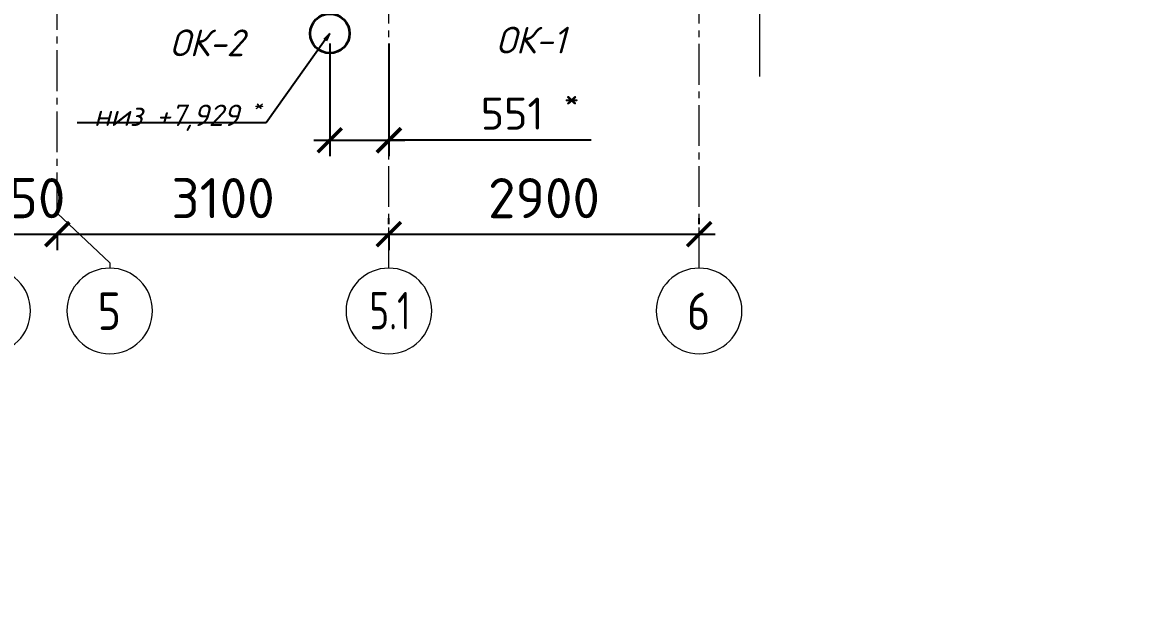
# Model space of a CAD drawing. Header units: millimetres. Extents: x -330955 to 144729, y -76510 to 25340.
# Drawn here: x 79693 to 90209, y -48757 to -43401 of the extents above; entities that cross this region are included whole.
import ezdxf
from ezdxf import colors
from ezdxf.entities.mleader import LeaderData, LeaderLine
from ezdxf.math import Vec2, Vec3

# ---------------------------------------------------------------- set-up
doc = ezdxf.new("R2010")
doc.units = ezdxf.units.MM
doc.header["$LTSCALE"] = 20
doc.set_wipeout_variables(frame=1)
doc.linetypes.add('CENTER2', pattern=[28.575, 19.05, -3.175, 3.175, -3.175])
doc.layers.get('0').update_dxf_attribs({"lineweight": 0})
doc.layers.get('Defpoints').update_dxf_attribs({"color": 4})
for name, color, linetype, lineweight in [('FP-XX-МАРКИ ПОМЕЩЕНИЙ', 250, 'Continuous', 25), ('Выноски', 7, 'Continuous', 15), ('Оси', 7, 'CENTER2', 9), ('Оси_марки', 7, 'Continuous', 9), ('Размеры', 7, 'Continuous', 9)]:
    doc.layers.add(name, color=color, linetype=linetype, lineweight=lineweight)
doc.styles.add('GOST Common', font='gost-common.ttf', dxfattribs={"width": 0.9, "height": 350})
doc.styles.add('PDF ISOCPEUR', font='isocpeur.ttf')
doc.styles.add('PDF ISOCPEUR Italic', font='isocpeui.ttf')
doc.dimstyles.new('СПДС размеры', dxfattribs={"dimscale": 100, "dimtxt": 2.5, "dimasz": 1.5, "dimexe": 1, "dimexo": 0.625, "dimgap": 1, "dimtad": 1, "dimdec": 0, "dimtxsty": 'PDF ISOCPEUR', "dimblk": 'ARCHTICK', "dimcen": 2.5, "dimdle": 1, "dimadec": 0, "dimazin": 2, "dimtfac": 0.75, "dimtdec": 0, "dimtmove": 1, "dimatfit": 3, "dimfxl": 1, "dimtfill": 1, "dimtolj": 1, "dimarcsym": 1})

# ---------------------------------------------------------------- blocks, each defined once
blk = doc.blocks.new('Ось сетки - Круг_Ø8 мм-6577-_О__L1_0_000_')
at = {"layer": 'Оси_марки', "lineweight": 20}
for start, end in [(360, 180), (180, 360)]:
    blk.add_arc((0, 0), 4, start, end, dxfattribs=at)
blk = doc.blocks.new('_ARCHTICK')
at = {"color": 0, "linetype": 'ByBlock', "const_width": 0.15}
blk.add_lwpolyline([(-0.5, -0.5), (0.5, 0.5)], dxfattribs=at)
blk = doc.blocks.new('*D294')
at = {"layer": 'Defpoints', "color": 0, "ltscale": 75, "transparency": 16777216}
for p in [(79368, -45380), (80018, -45380)]:
    blk.add_point(p, dxfattribs=at)
at = {"layer": 'Размеры', "color": 0, "lineweight": -2, "ltscale": 75, "transparency": 16777216}
for p, q in [((79368, -45287), (79368, -45230)), ((79218, -45380), (80168, -45380)), ((80018, -45374), (80018, -45530))]:
    blk.add_line(p, q, dxfattribs=at)
at = {"layer": 'Размеры', "color": 0, "ltscale": 75, "transparency": 16777216, "insert": (79693, -45043), "char_height": 375, "width": 279.35, "attachment_point": 5, "style": 'PDF ISOCPEUR', "bg_fill": 3, "box_fill_scale": 1.1, "bg_fill_color": 256, "bg_fill_true_color": 13158600, "bg_fill_transparency": 0}
blk.add_mtext('\\A1;650', dxfattribs=at)
at = {"layer": 'Defpoints', "color": 0, "ltscale": 75, "transparency": 16777216}
blk.add_point((80018, -45280), dxfattribs=at)
at = {"layer": 'Размеры', "color": 0, "lineweight": -2, "ltscale": 75, "transparency": 16777216, "xscale": 225, "yscale": 225, "zscale": 225, "rotation": 180}
blk.add_blockref('_ARCHTICK', (79368, -45380), dxfattribs=at)
at = {"layer": 'Размеры', "color": 0, "lineweight": -2, "ltscale": 75, "transparency": 16777216, "xscale": 225, "yscale": 225, "zscale": 225}
blk.add_blockref('_ARCHTICK', (80018, -45380), dxfattribs=at)
blk = doc.blocks.new('*D295')
at = {"layer": 'Defpoints', "color": 0, "ltscale": 75, "transparency": 16777216}
for p in [(80018, -45280), (83118, -45380), (83118, -45380)]:
    blk.add_point(p, dxfattribs=at)
at = {"layer": 'Размеры', "color": 0, "lineweight": -2, "ltscale": 75, "transparency": 16777216}
for p, q in [((83118, -45287), (83118, -45230)), ((79868, -45380), (83268, -45380)), ((80018, -45374), (80018, -45530))]:
    blk.add_line(p, q, dxfattribs=at)
at = {"layer": 'Размеры', "color": 0, "lineweight": -2, "ltscale": 75, "transparency": 16777216, "xscale": 225, "yscale": 225, "zscale": 225, "rotation": 180}
blk.add_blockref('_ARCHTICK', (80018, -45380), dxfattribs=at)
at = {"layer": 'Размеры', "color": 0, "lineweight": -2, "ltscale": 75, "transparency": 16777216, "xscale": 225, "yscale": 225, "zscale": 225}
blk.add_blockref('_ARCHTICK', (83118, -45380), dxfattribs=at)
at = {"layer": 'Размеры', "color": 0, "ltscale": 75, "transparency": 16777216, "insert": (81568, -45043), "char_height": 375, "width": 372.46, "attachment_point": 5, "style": 'PDF ISOCPEUR', "bg_fill": 3, "box_fill_scale": 1.1, "bg_fill_color": 256, "bg_fill_true_color": 13158600, "bg_fill_transparency": 0}
blk.add_mtext('\\A1;3100', dxfattribs=at)
blk = doc.blocks.new('*D300')
at = {"layer": 'Defpoints', "color": 0, "ltscale": 75, "transparency": 16777216}
for p in [(83118, -45280), (86018, -45380), (86018, -45380)]:
    blk.add_point(p, dxfattribs=at)
at = {"layer": 'Размеры', "color": 0, "lineweight": -2, "ltscale": 75, "transparency": 16777216}
for p, q in [((86018, -45287), (86018, -45230)), ((82968, -45380), (86168, -45380)), ((83118, -45374), (83118, -45530))]:
    blk.add_line(p, q, dxfattribs=at)
at = {"layer": 'Размеры', "color": 0, "lineweight": -2, "ltscale": 75, "transparency": 16777216, "xscale": 225, "yscale": 225, "zscale": 225, "rotation": 180}
blk.add_blockref('_ARCHTICK', (83118, -45380), dxfattribs=at)
at = {"layer": 'Размеры', "color": 0, "lineweight": -2, "ltscale": 75, "transparency": 16777216, "xscale": 225, "yscale": 225, "zscale": 225}
blk.add_blockref('_ARCHTICK', (86018, -45380), dxfattribs=at)
at = {"layer": 'Размеры', "color": 0, "ltscale": 75, "transparency": 16777216, "insert": (84568, -45043), "char_height": 375, "width": 372.46, "attachment_point": 5, "style": 'PDF ISOCPEUR', "bg_fill": 3, "box_fill_scale": 1.1, "bg_fill_color": 256, "bg_fill_true_color": 13158600, "bg_fill_transparency": 0}
blk.add_mtext('\\A1;2900', dxfattribs=at)
blk = doc.blocks.new('_Open')
at = {"color": 0, "linetype": 'ByBlock', "lineweight": -2}
for p, q in [((-1, 0.17), (0, 0)), ((-1, -0.17), (0, 0)), ((0, 0), (-1, 0))]:
    blk.add_line(p, q, dxfattribs=at)
blk = doc.blocks.new('*D1233')
at = {"layer": 'Defpoints', "color": 0, "transparency": 16777216}
for p in [(82566, -43504, 28903), (83118, -43504), (83118, -44502)]:
    blk.add_point(p, dxfattribs=at)
at = {"layer": 'Размеры', "lineweight": -2, "transparency": 16777216}
for p, q in [((82566, -43597), (82566, -44652)), ((83118, -43597), (83118, -44652)), ((82416, -44502), (83268, -44502)), ((85008, -44502), (83118, -44502))]:
    blk.add_line(p, q, dxfattribs=at)
at = {"layer": 'Размеры', "lineweight": -2, "transparency": 16777216, "xscale": 225, "yscale": 225, "zscale": 225, "rotation": 180}
blk.add_blockref('_ARCHTICK', (82566, -44502), dxfattribs=at)
at = {"layer": 'Размеры', "lineweight": -2, "transparency": 16777216, "xscale": 225, "yscale": 225, "zscale": 225}
blk.add_blockref('_ARCHTICK', (83118, -44502), dxfattribs=at)
at = {"layer": 'Размеры', "transparency": 16777216, "insert": (84437, -44202), "char_height": 300, "width": 1284.6, "attachment_point": 5, "style": 'PDF ISOCPEUR', "bg_fill": 3, "box_fill_scale": 1.1, "bg_fill_color": 256, "bg_fill_true_color": 13158600, "bg_fill_transparency": 0}
blk.add_mtext('\\A1;551 {\\H0.7x;\\S*^ ;}', dxfattribs=at)

msp = doc.modelspace()

# ---------------------------------------------------------------- linework, layer by layer
at = {"color": 242, "lineweight": 35, "true_color": 0xcd2027}
msp.add_circle((82566.4936, -43503.5861, 28903), 184.2073, dxfattribs=at)
at = {"layer": 'Оси'}
for p, q in [((80017.9277, -45184.5764), (80017.9277, -29743.7133)), ((86017.9277, -45697.1343), (86017.9277, -29743.7133))]:
    msp.add_line(p, q, dxfattribs=at)
at = {"layer": 'Оси_марки'}
for p, q in [((80017.9277, -45184.5764), (80508.3547, -45646.3343)), ((80508.3547, -45646.3343), (80508.3547, -45697.1343))]:
    msp.add_line(p, q, dxfattribs=at)

# ---------------------------------------------------------------- block references
at = {"layer": 'Оси_марки', "lineweight": 20, "xscale": 99.99999999999993, "yscale": 99.99999999999993, "zscale": 99.99999999999993}
for p in [(79367.9277, -46097.1343), (80508.3547, -46097.1343), (83117.9277, -46097.1343), (86017.9277, -46097.1343)]:
    msp.add_blockref('Ось сетки - Круг_Ø8 мм-6577-_О__L1_0_000_', p, dxfattribs=at)

# ---------------------------------------------------------------- texts
at = {"layer": 'Оси_марки', "char_height": 350, "width": 274.177125, "attachment_point": 1, "style": 'GOST Common'}
for s, insert in [('\\fGOST Common|b0|i0|c204|p34|;\\W.9;5', (80394.574, -45924.601)), ('5.1', (82935.147, -45919.601)), ('\\fGOST Common|b0|i0|c204|p34|;\\W.9;6', (85904.147, -45924.601))]:
    msp.add_mtext(s, dxfattribs=dict(at, insert=insert))
at = {"layer": 'Размеры', "color": 7, "lineweight": 20, "char_height": 250, "attachment_point": 1, "line_spacing_factor": 1.022761, "style": 'PDF ISOCPEUR Italic', "bg_fill": 3, "box_fill_scale": 1.1, "bg_fill_color": 256, "bg_fill_transparency": 0}
for s, insert in [('{\\fGOST Common|b0|i1|c204|p34;ОК-1}', (84119.3689, -43440.8748)), ('{\\fGOST Common|b0|i1|c204|p34;ОК-2}', (81068.9731, -43466.2907))]:
    msp.add_mtext(s, dxfattribs=dict(at, insert=insert))

# ---------------------------------------------------------------- next in the draw order: dimensions: what is measured, and where the dimension line sits
at = {"layer": 'Размеры', "ltscale": 75}
dim = msp.add_linear_dim(base=(80017.9277, -45380.2701), p1=(79367.9277, -45380.2701), p2=(80017.9277, -45280.2852), dimstyle='СПДС размеры', override={"dimscale": 150}, dxfattribs=at)
dim.commit()
dim.dimension.update_dxf_attribs({"geometry": '*D294', "text_midpoint": (79692.9277, -45380.2701), "dimtype": 160})

# ---------------------------------------------------------------- next in the draw order: leaders
at = {"layer": 'Выноски'}
ml = msp.add_multileader_mtext('Standard', dxfattribs=at)
ml.set_content('\\A1;низ +7,929 {\\H0.7x;\\S*^ ;}', color=256, style='PDF ISOCPEUR Italic')
ml.set_leader_properties()
ml.set_arrow_properties(name='OPEN')
ml.build(insert=Vec2(0, 0))
ml.multileader.update_dxf_attribs({"text_left_attachment_type": 6, "text_right_attachment_type": 6, "dogleg_length": 0.36, "arrow_head_size": 75, "scale": 100})
ctx = ml.context
ctx.base_point, ctx.scale, ctx.char_height, ctx.arrow_head_size, ctx.landing_gap_size, ctx.plane_origin = Vec3(80390.972, -44340.4721, 28903), 100, 200, 75, 15, Vec3(82566.4936, -43503.5861, 28903)
ctx.left_attachment, ctx.right_attachment, ctx.text_align_type = 6, 6, 2
notes = []
notes.append((ctx, [(0, (1, 1, 0), (81969.7411, -44340.4721, 28903), (-1, 0), 15.36, [(0, [(82566.4936, -43503.5861, 28903)], 0, [])])]))
ctx.mtext.insert, ctx.mtext.width, ctx.mtext.alignment, ctx.mtext.flow_direction = Vec3(81939.3811, -44100.4721, 28903), 2777.99158, 3, 5
for ctx, leaders in notes:
    for number, flags, end, landing, length, lines in leaders:
        leader = LeaderData()
        leader.index, (leader.has_last_leader_line, leader.has_dogleg_vector, leader.attachment_direction) = number, flags
        leader.last_leader_point, leader.dogleg_vector, leader.dogleg_length = Vec3(end), Vec3(landing), length
        for number, points, colour, breaks in lines:
            line = LeaderLine()
            line.index, line.vertices, line.color, line.breaks = number, Vec3.list(points), colors.encode_raw_color(colour), breaks
            leader.lines.append(line)
        ctx.leaders.append(leader)

# ---------------------------------------------------------------- next in the draw order: wipeouts: each hides what was drawn before it
at = {"lineweight": 0}
msp.add_wipeout([(117114.3502, -48757.1327), (86586.2574, -48518.3017), (86586.2574, -36093.6016), (86356.6972, -36010.0485), (86815.8175, -35842.9424), (86586.2574, -35759.3893), (86586.2574, -28615.9019), (117114.3502, -28751.4859), (117114.3502, -35759.3893), (117343.9104, -35842.9424), (116884.7901, -36010.0485), (117114.3502, -36093.6016)], dxfattribs=at).dxf.layer = 'FP-XX-МАРКИ ПОМЕЩЕНИЙ'

# ---------------------------------------------------------------- next in the draw order: linework, layer by layer
at = {"extrusion": (0, 0, -1)}
msp.add_lwpolyline([(-86586.2574, -43906.0531), (-86586.2574, -36093.6016), (-86356.6972, -36010.0485), (-86815.8175, -35842.9424), (-86586.2574, -35759.3893), (-86586.2574, -30211.7883)], dxfattribs=at)

# ---------------------------------------------------------------- next in the draw order: dimensions: what is measured, and where the dimension line sits
at = {"layer": 'Размеры', "ltscale": 75}
dim = msp.add_linear_dim(base=(83117.9277, -45380.2701), p1=(80017.9277, -45280.2852), p2=(83117.9277, -45380.2701), dimstyle='СПДС размеры', override={"dimscale": 150}, dxfattribs=at)
dim.commit()
dim.dimension.update_dxf_attribs({"geometry": '*D295', "text_midpoint": (81567.9277, -45042.7701)})

# ---------------------------------------------------------------- next in the draw order: dimensions: what is measured, and where the dimension line sits
dim = msp.add_linear_dim(base=(86017.9277, -45380.2701), p1=(83117.9277, -45280.2852), p2=(86017.9277, -45380.2701), dimstyle='СПДС размеры', override={"dimscale": 150}, dxfattribs=at)
dim.commit()
dim.dimension.update_dxf_attribs({"geometry": '*D300', "text_midpoint": (84567.9277, -45042.7701)})

# ---------------------------------------------------------------- next in the draw order: linework, layer by layer
at = {"layer": 'Оси'}
msp.add_line((83117.9277, -45697.1343), (83117.9277, -29743.7133), dxfattribs=at)

# ---------------------------------------------------------------- next in the draw order: dimensions: what is measured, and where the dimension line sits
at = {"layer": 'Размеры', "color": 5}
dim = msp.add_linear_dim(base=(83117.9277, -44501.7546), p1=(82566.4936, -43503.5861, 28903), p2=(83117.9277, -43503.5861), text='<> {\\H0.7x;\\S*^ ;}', dimstyle='СПДС размеры', override={"dimscale": 150, "dimtxt": 2, "dimclrd": 256, "dimclre": 256, "dimclrt": 256}, dxfattribs=at)
dim.commit()
dim.dimension.update_dxf_attribs({"geometry": '*D1233', "text_midpoint": (84437.2594, -44371.2366), "dimtype": 160})

doc.saveas('drawing.dxf')
